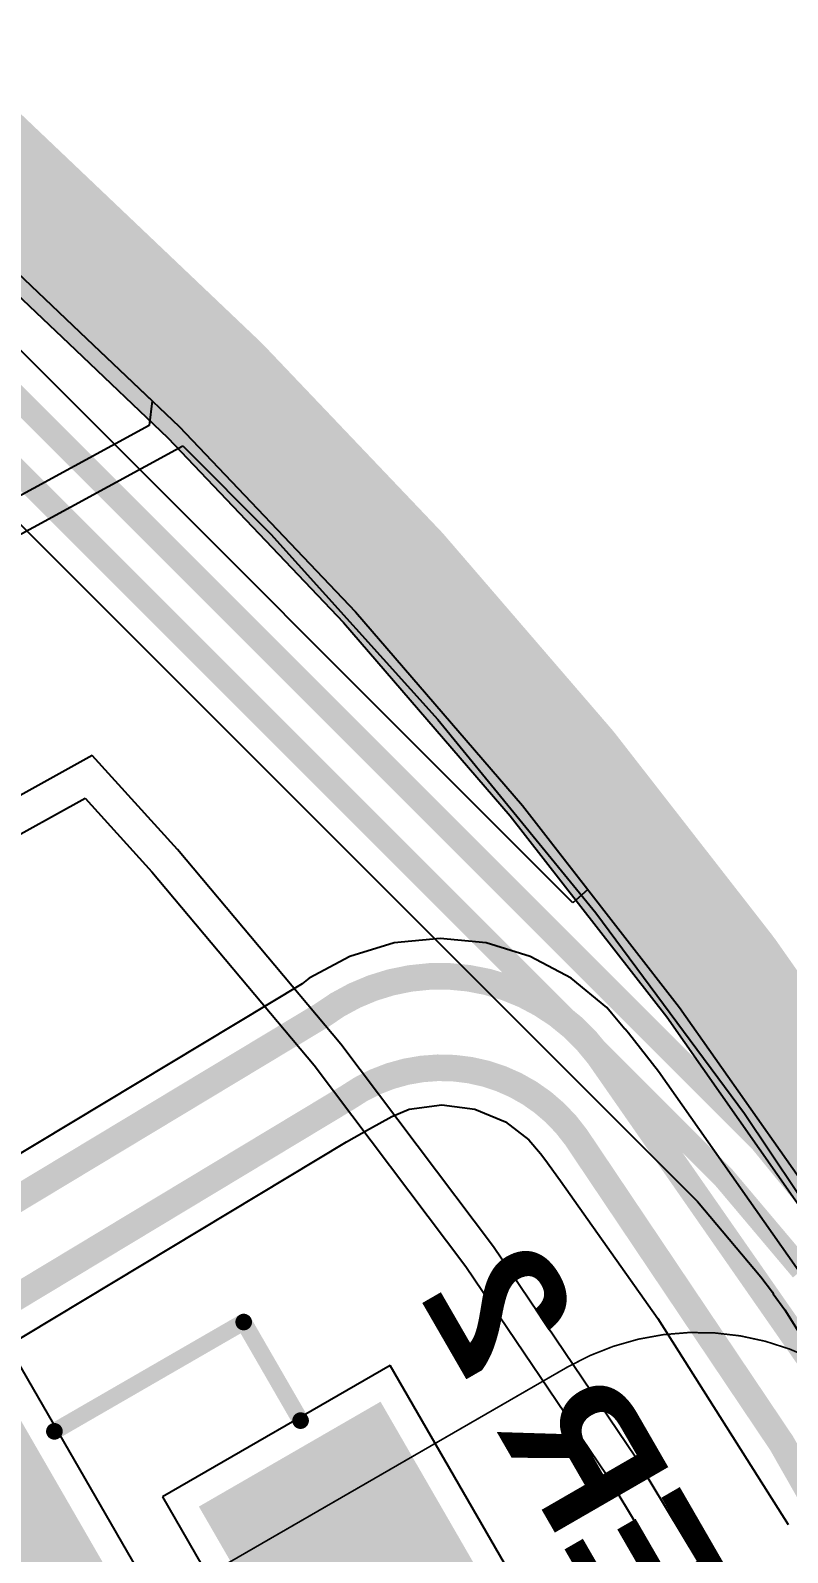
# Model space of a CAD drawing. Header units: inches. Extents: x -30 to 282, y -86 to 78.
# Drawn here: x 36.8 to 42.58, y -26 to -14.38 of the extents above; entities that cross this region are included whole.
import ezdxf

# ---------------------------------------------------------------- set-up
doc = ezdxf.new("R2010")
doc.units = ezdxf.units.IN
for name, color, linetype in [('Board Outline', 216, 'Continuous'), ('Bottom Layer', 5, 'Continuous'), ('Bottom Overlay', 54, 'Continuous'), ('Bottom Paste', 16, 'Continuous'), ('Bottom Solder', 6, 'Continuous'), ('Dimensions', 6, 'Continuous'), ('GND 01', 76, 'Continuous'), ('GND 02', 16, 'Continuous'), ('PWR', 156, 'Continuous'), ('SIG 01', 90, 'Continuous'), ('Top Layer', 1, 'Continuous')]:
    doc.layers.add(name, color=color, linetype=linetype)
doc.styles.add('Arial_Bold', font='', dxfattribs={"height": 0.2})
doc.styles.get('Arial_Bold').set_extended_font_data('Arial', bold=True)

# ---------------------------------------------------------------- blocks, each defined once
blk = doc.blocks.new('B6B_ZR_SM4_TF_LF__SN__B_30')
at = {"layer": 'Bottom Layer'}
for points in [[(3.400056699999999, 3.274948999999999), (4.100055299999999, 3.274948999999999), (4.100055299999999, -0.725043), (3.400056699999999, -0.725043)], [(5.0500915, -0.1249553), (6.550088499999999, -0.1249553), (6.550088499999999, -2.4249507), (5.0500915, -2.4249507)]]:
    blk.add_hatch(color=5, dxfattribs=at).paths.add_polyline_path(points)
at = {"layer": 'Bottom Paste'}
for points in [[(3.400056699999999, 3.274948999999999), (4.100055299999999, 3.274948999999999), (4.100055299999999, -0.725043), (3.400056699999999, -0.725043)], [(5.0500915, -0.1249553), (6.550088499999999, -0.1249553), (6.550088499999999, -2.4249507), (5.0500915, -2.4249507)]]:
    blk.add_hatch(color=16, dxfattribs=at).paths.add_polyline_path(points)
at = {"layer": 'Bottom Solder'}
for points in [[(3.3492567, 3.325749), (4.1508553, 3.325749), (4.1508553, -0.775843), (3.3492567, -0.775843)], [(4.9992915, -0.0741553), (6.600888499999999, -0.0741553), (6.600888499999999, -2.4757507), (4.9992915, -2.4757507)]]:
    blk.add_hatch(color=6, dxfattribs=at).paths.add_polyline_path(points)
at = {"layer": 'Bottom Overlay', "const_width": 0.127}
for points in [[(4.3311572, 0.97493074), (6.000013399999999, 0.9749281999999999)], [(6.000013399999999, 0.9749281999999999), (6.000013399999999, 0.1060958)]]:
    blk.add_lwpolyline(points, dxfattribs=at)
at = {"layer": 'Bottom Overlay', "const_width": 0.0635}
for points in [[(4.2994072, 0.97493074, 1), (4.3629072, 0.97493074, 1)], [(5.9682634, 0.9749281999999999, 1), (6.031763399999999, 0.9749281999999999, 1)], [(5.9682634, 0.9749281999999999, 1), (6.031763399999999, 0.9749281999999999, 1)], [(5.9682634, 0.1060958, 1), (6.031763399999999, 0.1060958, 1)]]:
    blk.add_lwpolyline(points, format="xyb", close=True, dxfattribs=at)

msp = doc.modelspace()

# ---------------------------------------------------------------- linework, layer by layer
at = {"layer": 'Board Outline', "const_width": 0.254}
msp.add_lwpolyline([(20.2018138, 0), (37.49466466, -16.4464492)], dxfattribs=at)
msp.add_lwpolyline([(37.49466466, -16.44645174, -2.5025245443781), (-17.29285086, -16.44645174)], format="xyb", dxfattribs=at)
at = {"layer": 'Board Outline', "const_width": 0.127}
for points in [[(37.43116465999999, -16.4464492, 1), (37.55816466, -16.4464492, 1)], [(37.43116465999999, -16.44645174, 1), (37.55816466, -16.44645174, 1)]]:
    msp.add_lwpolyline(points, format="xyb", close=True, dxfattribs=at)
at = {"layer": 'Bottom Layer'}
for p, q in [((32.060515, -11.81436042), (37.22695119999999, -16.72792692)), ((37.22695119999999, -16.72792692), (37.22695628, -16.72793454)), ((37.22695628, -16.72793454), (37.72961719999999, -17.20599048)), ((37.72961719999999, -17.20599048), (37.70504269999999, -17.39293702)), ((37.70504269999999, -17.39293702), (34.48179794, -19.14925812)), ((26.69686304, -23.686135), (37.96265458, -17.54749348)), ((37.96265458, -17.54749348), (38.63437535999999, -18.22314364)), ((38.63437535999999, -18.22314364), (39.91077362, -19.63794142)), ((39.91077362, -19.63794142), (41.11713138, -21.11291688)), ((37.27031662, -19.91361778), (28.06846558, -25.01101932)), ((37.27031408, -19.91362286), (37.27031662, -19.91361778)), ((37.92198664, -20.6309722), (37.27031408, -19.91362286)), ((34.85583326, -21.54718576), (37.21647116, -20.23950232)), ((37.21647116, -20.23950232), (37.72690447999999, -20.80137318)), ((39.16810048, -22.11543964), (37.92198664, -20.6309722)), ((37.72690447999999, -20.80137318), (38.96539069999999, -22.27675504)), ((41.11713138, -21.11291688), (42.25061654, -22.64460292)), ((40.3350984, -23.66287622), (39.16810048, -22.11543964)), ((38.96539069999999, -22.27675504), (40.12425808, -23.81341186)), ((42.25061654, -22.64460292), (43.3085621, -24.22940544)), ((37.97911378, -26.75327136), (35.72511778, -22.84923802)), ((41.41980539999999, -25.26907062), (40.3350984, -23.66287622)), ((40.12425808, -23.81341186), (41.20139842, -25.40839978)), ((39.5468602, -24.56862244), (37.80788222, -25.57262094)), ((40.9508579, -27.0004159), (39.5468602, -24.56862244)), ((42.41926492, -26.92964896), (41.41980539999999, -25.26907062)), ((41.20139842, -25.40839978), (42.19390342, -27.0574262)), ((37.80788222, -25.57262094), (38.98067896, -27.60396308))]:
    msp.add_line(p, q, dxfattribs=at)
at = {"layer": 'Dimensions', "const_width": 0.0127}
msp.add_lwpolyline([(40.89384506, -24.58493686, -0.4142135623730951), (43.62589699999999, -25.31698772)], format="xyb", dxfattribs=at)
msp.add_lwpolyline([(27.03743894, -32.5849361), (40.89384759999999, -24.58493686)], dxfattribs=at)
at = {"layer": 'Dimensions', "const_width": 0.00635}
for points in [[(40.89067006, -24.58493686, 1), (40.89702006, -24.58493686, 1)], [(40.89067259999999, -24.58493686, 1), (40.8970226, -24.58493686, 1)]]:
    msp.add_lwpolyline(points, format="xyb", close=True, dxfattribs=at)
at = {"layer": 'GND 01'}
for p, q in [((20.71227252, -1.1899265), (37.1428772, -16.81634178)), ((37.1428772, -16.81634178), (37.84831647999999, -17.4872523)), ((37.84831647999999, -17.4872523), (39.19094269999999, -18.89741204)), ((39.19094269999999, -18.89741204), (40.46192822, -20.37235702)), ((40.46192822, -20.37235702), (41.65824536, -21.90855156)), ((41.65824536, -21.90855156), (42.7769401, -23.5022263))]:
    msp.add_line(p, q, dxfattribs=at)
at = {"layer": 'GND 01', "const_width": 1.016}
for points in [[(20.2018138, 0), (37.49465958, -16.44645428)], [(37.49465958, -16.44645428), (38.20927842, -17.12609478)], [(38.20927842, -17.12609478), (39.56934936, -18.55457808)], [(39.56934936, -18.55457808), (40.85690584, -20.04874832)], [(40.85690584, -20.04874832), (42.06878555999999, -21.60493012)], [(42.06878555999999, -21.60493012), (43.20200402, -23.2192957)]]:
    msp.add_lwpolyline(points, dxfattribs=at)
at = {"layer": 'GND 01', "const_width": 0.508}
for points in [[(37.24065958, -16.44645428, 1), (37.74865957999999, -16.44645428, 1)], [(37.24065958, -16.44645428, 1), (37.74865957999999, -16.44645428, 1)], [(37.95527842, -17.12609478, 1), (38.46327841999999, -17.12609478, 1)], [(37.95527842, -17.12609478, 1), (38.46327841999999, -17.12609478, 1)], [(39.31534935999999, -18.55457808, 1), (39.82334935999999, -18.55457808, 1)], [(39.31534935999999, -18.55457808, 1), (39.82334935999999, -18.55457808, 1)], [(40.60290584, -20.04874832, 1), (41.11090584, -20.04874832, 1)], [(40.60290584, -20.04874832, 1), (41.11090584, -20.04874832, 1)], [(41.81478556, -21.60493012, 1), (42.32278555999999, -21.60493012, 1)], [(41.81478556, -21.60493012, 1), (42.32278555999999, -21.60493012, 1)]]:
    msp.add_lwpolyline(points, format="xyb", close=True, dxfattribs=at)
at = {"layer": 'GND 02'}
for p, q in [((20.71227252, -1.1899265), (37.1428772, -16.81634178)), ((37.1428772, -16.81634178), (37.84831647999999, -17.4872523)), ((37.84831647999999, -17.4872523), (39.19094269999999, -18.89741204)), ((39.19094269999999, -18.89741204), (40.46192822, -20.37235702)), ((40.46192822, -20.37235702), (41.65824536, -21.90855156)), ((41.65824536, -21.90855156), (42.7769401, -23.5022263))]:
    msp.add_line(p, q, dxfattribs=at)
at = {"layer": 'GND 02', "const_width": 1.016}
for points in [[(20.2018138, 0), (37.49465958, -16.44645428)], [(37.49465958, -16.44645428), (38.20927842, -17.12609478)], [(38.20927842, -17.12609478), (39.56934936, -18.55457808)], [(39.56934936, -18.55457808), (40.85690584, -20.04874832)], [(40.85690584, -20.04874832), (42.06878555999999, -21.60493012)], [(42.06878555999999, -21.60493012), (43.20200402, -23.2192957)]]:
    msp.add_lwpolyline(points, dxfattribs=at)
at = {"layer": 'GND 02', "const_width": 0.508}
for points in [[(37.24065958, -16.44645428, 1), (37.74865957999999, -16.44645428, 1)], [(37.24065958, -16.44645428, 1), (37.74865957999999, -16.44645428, 1)], [(37.95527842, -17.12609478, 1), (38.46327841999999, -17.12609478, 1)], [(37.95527842, -17.12609478, 1), (38.46327841999999, -17.12609478, 1)], [(39.31534935999999, -18.55457808, 1), (39.82334935999999, -18.55457808, 1)], [(39.31534935999999, -18.55457808, 1), (39.82334935999999, -18.55457808, 1)], [(40.60290584, -20.04874832, 1), (41.11090584, -20.04874832, 1)], [(40.60290584, -20.04874832, 1), (41.11090584, -20.04874832, 1)], [(41.81478556, -21.60493012, 1), (42.32278555999999, -21.60493012, 1)], [(41.81478556, -21.60493012, 1), (42.32278555999999, -21.60493012, 1)]]:
    msp.add_lwpolyline(points, format="xyb", close=True, dxfattribs=at)
at = {"layer": 'PWR'}
for p, q in [((32.08655761999999, -11.83912796), (37.22695119999999, -16.72792692)), ((37.22695119999999, -16.72792692), (37.22695628, -16.72793454)), ((37.22695628, -16.72793454), (37.93461806, -17.4009558)), ((37.93461806, -17.4009558), (39.28134638, -18.81542846)), ((39.28134638, -18.81542846), (40.55632732, -20.29500132)), ((40.55632732, -20.29500132), (41.75640366, -21.83602694)), ((41.75640366, -21.83602694), (42.878502, -23.43455308))]:
    msp.add_line(p, q, dxfattribs=at)
at = {"layer": 'SIG 01'}
for p, q in [((32.08655761999999, -11.83912796), (37.22695119999999, -16.72792692)), ((37.22695119999999, -16.72792692), (37.22695628, -16.72793454)), ((37.22695628, -16.72793454), (37.93461806, -17.4009558)), ((37.93461806, -17.4009558), (39.28134638, -18.81542846)), ((39.28134638, -18.81542846), (40.55632732, -20.29500132)), ((40.55632732, -20.29500132), (41.75640366, -21.83602694)), ((39.57580096, -21.34390194), (39.23800382, -21.44637062)), ((39.9270982, -21.30930206), (39.57580096, -21.34390194)), ((40.27839544, -21.34390194), (39.9270982, -21.30930206)), ((40.61619258, -21.44637062), (40.27839544, -21.34390194)), ((39.23800382, -21.44637062), (38.92668871999999, -21.61277364)), ((40.92750768, -21.61277364), (40.61619258, -21.44637062)), ((38.92668871999999, -21.61277364), (38.87649578, -21.65396736)), ((41.20037734, -21.83671274), (40.92750768, -21.61277364)), ((38.87377798, -21.65494526), (36.60379268, -23.02224504)), ((38.87649578, -21.65396736), (38.87377798, -21.65494526)), ((41.23614816, -21.8802966), (41.20037734, -21.83671274)), ((41.75640366, -21.83602694), (42.878502, -23.43455308)), ((41.33858382, -22.0015689), (41.23614816, -21.8802966)), ((41.33955664, -22.0022166), (41.33858382, -22.0015689)), ((41.36460612, -22.03237148), (41.33955664, -22.0022166)), ((41.36460358, -22.03237656), (41.36460612, -22.03237148)), ((41.59359474, -22.32580244), (41.36460358, -22.03237656)), ((42.71481678, -23.91781602), (41.59359474, -22.32580244)), ((39.5580108, -22.66827572), (39.69092138, -22.61322376)), ((39.69092138, -22.61322376), (39.9417286, -22.58020376)), ((39.9417286, -22.58020376), (40.19253582, -22.61322376)), ((40.19253582, -22.61322376), (40.42625138, -22.71003078)), ((39.21180117999999, -22.8627559), (39.38712468, -22.76381528)), ((39.38712214, -22.76381274), (39.5580108, -22.66827572)), ((39.38712468, -22.76381528), (39.38712214, -22.76381274)), ((40.42625138, -22.71003078), (40.60369324, -22.84618748)), ((35.95036244, -24.82724778), (39.21180117999999, -22.8627559)), ((40.60369324, -22.84618748), (40.6938861, -22.95127236)), ((40.6938861, -22.95127236), (40.72712199999999, -22.99458444)), ((40.72712199999999, -22.99458444), (40.84689315999999, -23.1587675)), ((40.84689315999999, -23.1587675), (41.58875096, -24.21212328)), ((41.58875096, -24.21212328), (42.58363848, -25.78321996))]:
    msp.add_line(p, q, dxfattribs=at)
at = {"layer": 'SIG 01', "const_width": 0.2032}
for points in [[(39.02077032, -21.8989656, -0.4142124399203657), (41.13811939999999, -22.20365892)], [(39.21907066, -22.52581728, -0.4141923424882747), (40.9651073, -22.82651772)], [(41.13811939999999, -22.20365892, -0.078759728978171), (46.94447049999999, -33.0810108)], [(40.9651581, -22.82659138, -0.0739261435044577), (46.1560164, -32.7794366)]]:
    msp.add_lwpolyline(points, format="xyb", dxfattribs=at)
for points in [[(36.56570538, -23.37774852), (39.0207627, -21.89897068)], [(39.0207627, -21.89897068), (39.02077032, -21.8989656)], [(35.80337518, -24.58322236), (39.21906812, -22.52581982)], [(39.21906812, -22.52581982), (39.21907066, -22.52581728)]]:
    msp.add_lwpolyline(points, dxfattribs=at)
at = {"layer": 'SIG 01', "const_width": 0.1016}
for points in [[(38.9699627, -21.89897068, 1), (39.07156269999999, -21.89897068, 1)], [(38.9699627, -21.89897068, 1), (39.07156269999999, -21.89897068, 1)], [(38.96997031999999, -21.8989656, 1), (39.07157031999999, -21.8989656, 1)], [(38.96997031999999, -21.8989656, 1), (39.07157031999999, -21.8989656, 1)], [(41.0873194, -22.20365892, 1), (41.1889194, -22.20365892, 1)], [(41.0873194, -22.20365892, 1), (41.1889194, -22.20365892, 1)], [(39.16826812, -22.52581982, 1), (39.26986812, -22.52581982, 1)], [(39.16826812, -22.52581982, 1), (39.26986812, -22.52581982, 1)], [(39.16827066, -22.52581728, 1), (39.26987066, -22.52581728, 1)], [(39.16827066, -22.52581728, 1), (39.26987066, -22.52581728, 1)], [(40.9143073, -22.82651772, 1), (41.01590729999999, -22.82651772, 1)], [(40.9143581, -22.82659138, 1), (41.0159581, -22.82659138, 1)]]:
    msp.add_lwpolyline(points, format="xyb", close=True, dxfattribs=at)
at = {"layer": 'Top Layer'}
for p, q in [((32.060515, -11.81436042), (37.22695119999999, -16.72792692)), ((40.94062169999999, -21.03651622), (34.45510762, -14.55100214)), ((33.98599502, -15.41161002), (41.89264672, -23.31826172)), ((37.22695119999999, -16.72792692), (37.22695628, -16.72793454)), ((37.22695628, -16.72793454), (37.93461806, -17.4009558)), ((37.93461806, -17.4009558), (39.28134638, -18.81542846)), ((39.28134638, -18.81542846), (40.55632732, -20.29500132)), ((40.55632732, -20.29500132), (41.0550614, -20.9354293)), ((41.0550614, -20.9354293), (40.94062169999999, -21.03651622)), ((41.89264672, -23.31826172), (42.3767885, -23.89224584)), ((42.3767885, -23.89224584), (42.46576724, -24.00982244)), ((42.46576724, -24.00982244), (42.4715305, -24.02373656)), ((42.4715305, -24.02373656), (42.55949578, -24.143716)), ((42.55949578, -24.143716), (43.13968258, -25.0762897))]:
    msp.add_line(p, q, dxfattribs=at)
at = {"layer": 'Top Layer', "const_width": 0.1778}
for points in [[(34.26282708, -14.74328268), (42.3733722, -22.8538278)], [(34.09863132, -15.13968524), (42.09307304, -23.13412696)], [(42.3733722, -22.8538278), (43.0970182, -23.74069166)], [(42.09307304, -23.13412696), (42.68912214, -23.84078798)]]:
    msp.add_lwpolyline(points, dxfattribs=at)
at = {"layer": 'Top Layer', "const_width": 0.0889}
for points in [[(42.3289222, -22.8538278, 1), (42.4178222, -22.8538278, 1)], [(42.3289222, -22.8538278, 1), (42.4178222, -22.8538278, 1)], [(42.04862304, -23.13412696, 1), (42.13752304, -23.13412696, 1)], [(42.04862304, -23.13412696, 1), (42.13752304, -23.13412696, 1)]]:
    msp.add_lwpolyline(points, format="xyb", close=True, dxfattribs=at)

# ---------------------------------------------------------------- block references
at = {"rotation": 30}
msp.add_blockref('B6B_ZR_SM4_TF_LF__SN__B_30', (33.7188683, -28.08242288), dxfattribs=at)

# ---------------------------------------------------------------- texts
at = {"layer": 'Bottom Overlay', "style": 'Arial_Bold', "text_generation_flag": 2}
msp.add_text('FINGER 2', height=1.00000054, rotation=300, dxfattribs=at).set_placement((42.9842422, -29.62295828))

doc.saveas('drawing.dxf')
